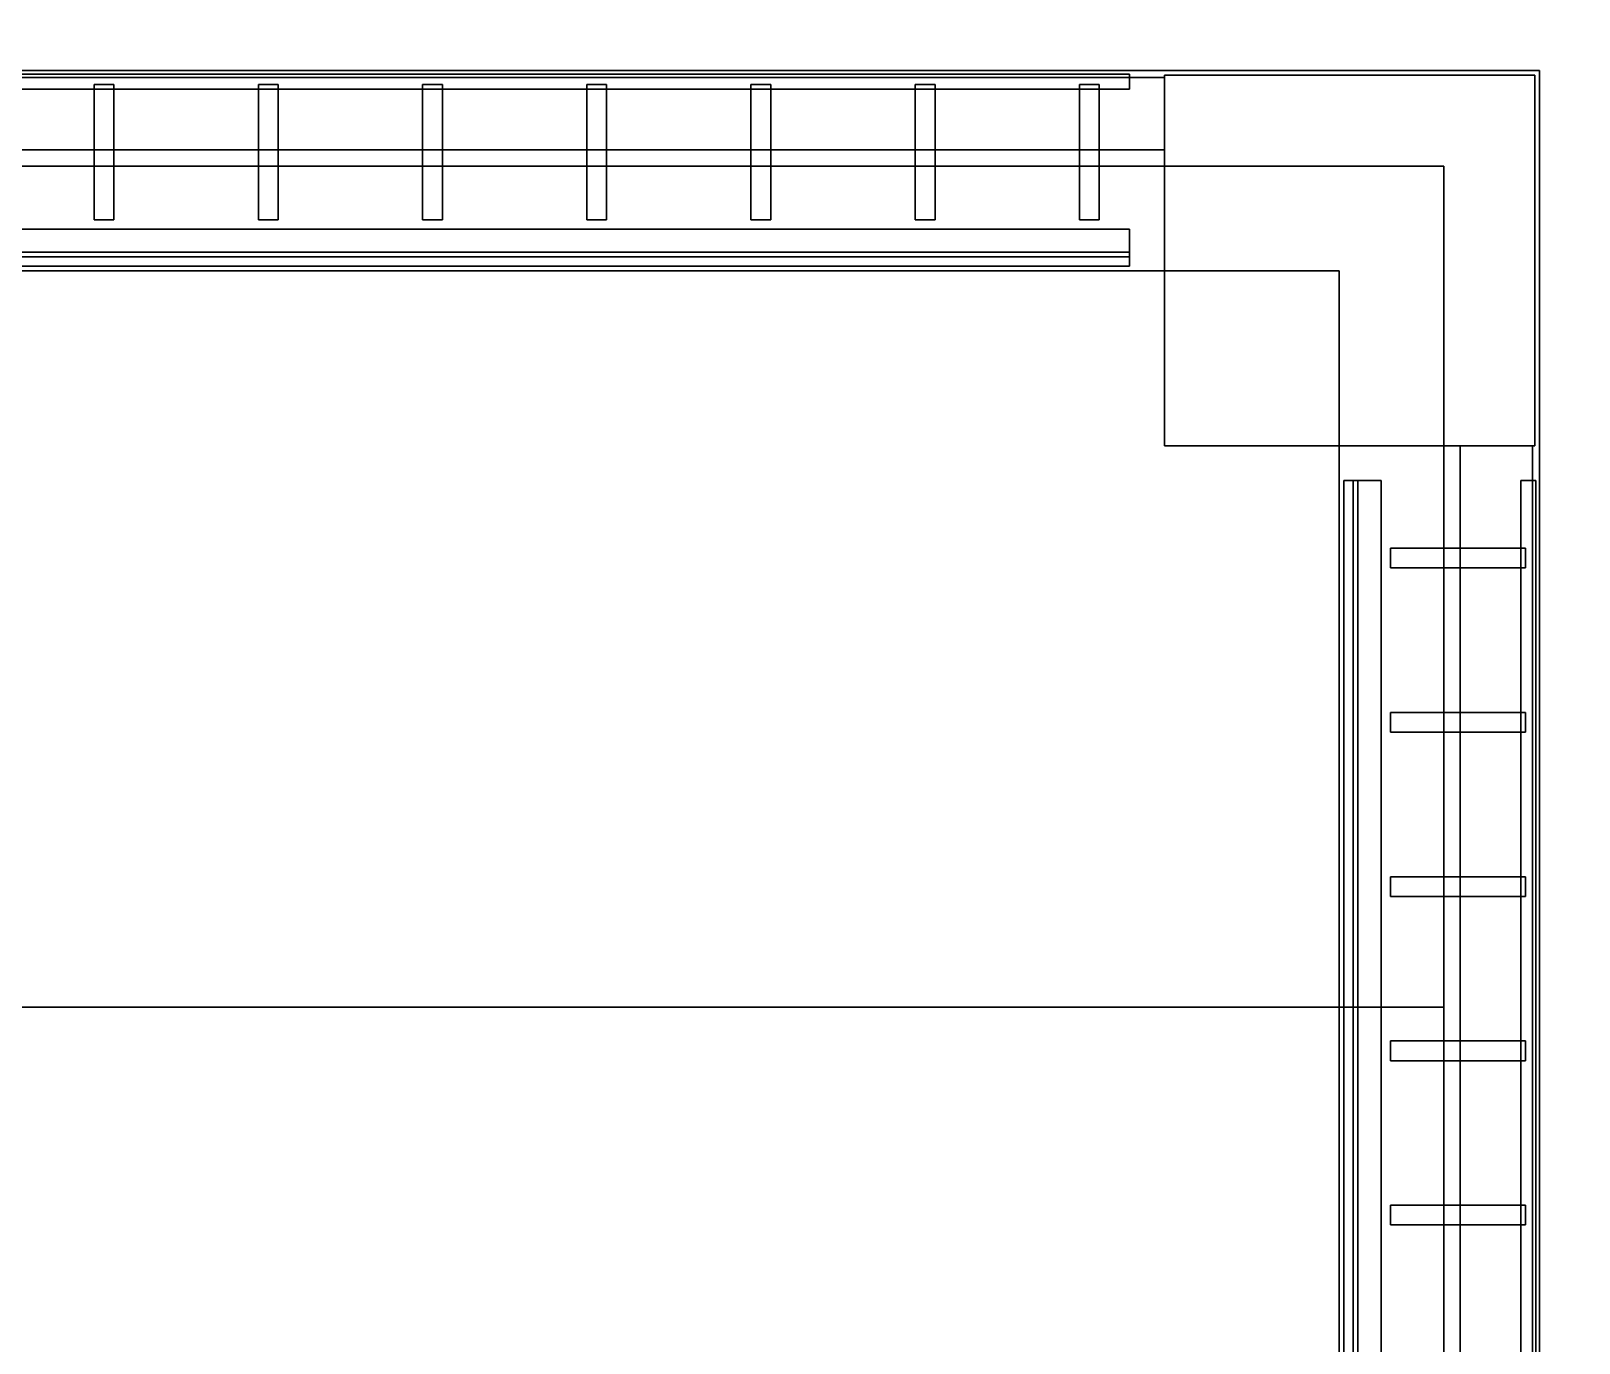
# Model space of a CAD drawing. Header units: metres. Extents: x -0.1 to 82.2, y -0.1 to 82.7.
# Drawn here: x 57.58 to 64.23, y 66.1 to 71.73 of the extents above; entities that cross this region are included whole.
import ezdxf

# ---------------------------------------------------------------- set-up
doc = ezdxf.new("R2010")
doc.units = ezdxf.units.M
for name, color, linetype in [('Floor_Plates', 7, 'CONTINUOUS'), ('Podium_Fins', 7, 'CONTINUOUS'), ('Podium_Glazing', 7, 'CONTINUOUS'), ('Podium_Terrace', 7, 'CONTINUOUS'), ('Podium_Walls', 7, 'CONTINUOUS'), ('Site_Plaza', 7, 'CONTINUOUS')]:
    doc.layers.add(name, color=color, linetype=linetype)

msp = doc.modelspace()

# ---------------------------------------------------------------- linework, layer by layer
at = {"layer": 'Floor_Plates'}
for points in [[(18.8, 26.8, 4.72), (18.8, 70.7, 4.72), (63.2, 70.7, 4.72), (63.2, 26.8, 4.72)], [(18.8, 26.8, 5), (63.2, 26.8, 5), (63.2, 70.7, 5), (18.8, 70.7, 5)], [(18.8, 70.7, 4.72), (18.8, 70.7, 5), (63.2, 70.7, 5), (63.2, 70.7, 4.72)], [(18.8, 26.8, 8.92), (18.8, 70.7, 8.92), (63.2, 70.7, 8.92), (63.2, 26.8, 8.92)], [(18.8, 26.8, 9.2), (63.2, 26.8, 9.2), (63.2, 70.7, 9.2), (18.8, 70.7, 9.2)], [(18.8, 70.7, 8.92), (18.8, 70.7, 9.2), (63.2, 70.7, 9.2), (63.2, 70.7, 8.92)], [(18.8, 26.8, 13.12), (18.8, 70.7, 13.12), (63.2, 70.7, 13.12), (63.2, 26.8, 13.12)], [(18.8, 26.8, 13.4), (63.2, 26.8, 13.4), (63.2, 70.7, 13.4), (18.8, 70.7, 13.4)], [(18.8, 70.7, 13.12), (18.8, 70.7, 13.4), (63.2, 70.7, 13.4), (63.2, 70.7, 13.12)], [(63.2, 26.8, 4.72), (63.2, 70.7, 4.72), (63.2, 70.7, 5), (63.2, 26.8, 5)], [(63.2, 26.8, 8.92), (63.2, 70.7, 8.92), (63.2, 70.7, 9.2), (63.2, 26.8, 9.2)], [(63.2, 26.8, 13.12), (63.2, 70.7, 13.12), (63.2, 70.7, 13.4), (63.2, 26.8, 13.4)]]:
    msp.add_3dface(points, dxfattribs=at)
at = {"layer": 'Podium_Fins'}
for points in [[(62.3, 71.545, 4.965), (19.7, 71.545, 4.965), (19.7, 71.545, 5.035), (62.3, 71.545, 5.035)], [(62.3, 71.48, 4.965), (19.7, 71.48, 4.965), (19.7, 71.545, 4.965), (62.3, 71.545, 4.965)], [(62.3, 71.48, 5.035), (62.3, 71.545, 5.035), (19.7, 71.545, 5.035), (19.7, 71.48, 5.035)], [(62.3, 71.545, 9.165), (19.7, 71.545, 9.165), (19.7, 71.545, 9.235), (62.3, 71.545, 9.235)], [(62.3, 71.48, 9.165), (19.7, 71.48, 9.165), (19.7, 71.545, 9.165), (62.3, 71.545, 9.165)], [(62.3, 71.48, 9.235), (62.3, 71.545, 9.235), (19.7, 71.545, 9.235), (19.7, 71.48, 9.235)], [(62.3, 71.545, 13.365), (19.7, 71.545, 13.365), (19.7, 71.545, 13.435), (62.3, 71.545, 13.435)], [(62.3, 71.48, 13.365), (19.7, 71.48, 13.365), (19.7, 71.545, 13.365), (62.3, 71.545, 13.365)], [(62.3, 71.48, 13.435), (62.3, 71.545, 13.435), (19.7, 71.545, 13.435), (19.7, 71.48, 13.435)], [(62.3, 71.48, 4.965), (62.3, 71.545, 4.965), (62.3, 71.545, 5.035), (62.3, 71.48, 5.035)], [(62.3, 71.48, 9.165), (62.3, 71.545, 9.165), (62.3, 71.545, 9.235), (62.3, 71.48, 9.235)], [(62.3, 71.48, 13.365), (62.3, 71.545, 13.365), (62.3, 71.545, 13.435), (62.3, 71.48, 13.435)], [(62.3, 71.48, 4.965), (62.3, 71.48, 5.035), (19.7, 71.48, 5.035), (19.7, 71.48, 4.965)], [(62.3, 71.48, 9.165), (62.3, 71.48, 9.235), (19.7, 71.48, 9.235), (19.7, 71.48, 9.165)], [(62.3, 71.48, 13.365), (62.3, 71.48, 13.435), (19.7, 71.48, 13.435), (19.7, 71.48, 13.365)], [(57.94, 71.5, 0.28), (57.855, 71.5, 0.28), (57.855, 71.5, 5.18), (57.94, 71.5, 5.18)], [(57.855, 70.92, 0.28), (57.855, 70.92, 5.18), (57.855, 71.5, 5.18), (57.855, 71.5, 0.28)], [(57.94, 70.92, 0.28), (57.855, 70.92, 0.28), (57.855, 71.5, 0.28), (57.94, 71.5, 0.28)], [(57.94, 70.92, 5.18), (57.94, 71.5, 5.18), (57.855, 71.5, 5.18), (57.855, 70.92, 5.18)], [(57.94, 71.5, 5.28), (57.855, 71.5, 5.28), (57.855, 71.5, 9.38), (57.94, 71.5, 9.38)], [(57.855, 70.92, 5.28), (57.855, 70.92, 9.38), (57.855, 71.5, 9.38), (57.855, 71.5, 5.28)], [(57.94, 70.92, 5.28), (57.855, 70.92, 5.28), (57.855, 71.5, 5.28), (57.94, 71.5, 5.28)], [(57.94, 70.92, 9.38), (57.94, 71.5, 9.38), (57.855, 71.5, 9.38), (57.855, 70.92, 9.38)], [(57.94, 71.5, 9.48), (57.855, 71.5, 9.48), (57.855, 71.5, 13.58), (57.94, 71.5, 13.58)], [(57.855, 70.92, 9.48), (57.855, 70.92, 13.58), (57.855, 71.5, 13.58), (57.855, 71.5, 9.48)], [(57.94, 70.92, 9.48), (57.855, 70.92, 9.48), (57.855, 71.5, 9.48), (57.94, 71.5, 9.48)], [(57.94, 70.92, 13.58), (57.94, 71.5, 13.58), (57.855, 71.5, 13.58), (57.855, 70.92, 13.58)], [(57.94, 71.5, 13.68), (57.855, 71.5, 13.68), (57.855, 71.5, 17.43), (57.94, 71.5, 17.43)], [(57.855, 70.92, 13.68), (57.855, 70.92, 17.43), (57.855, 71.5, 17.43), (57.855, 71.5, 13.68)], [(57.94, 70.92, 13.68), (57.855, 70.92, 13.68), (57.855, 71.5, 13.68), (57.94, 71.5, 13.68)], [(57.94, 70.92, 17.43), (57.94, 71.5, 17.43), (57.855, 71.5, 17.43), (57.855, 70.92, 17.43)], [(57.94, 70.92, 0.28), (57.94, 71.5, 0.28), (57.94, 71.5, 5.18), (57.94, 70.92, 5.18)], [(57.94, 70.92, 5.28), (57.94, 71.5, 5.28), (57.94, 71.5, 9.38), (57.94, 70.92, 9.38)], [(57.94, 70.92, 9.48), (57.94, 71.5, 9.48), (57.94, 71.5, 13.58), (57.94, 70.92, 13.58)], [(57.94, 70.92, 13.68), (57.94, 71.5, 13.68), (57.94, 71.5, 17.43), (57.94, 70.92, 17.43)], [(58.645, 71.5, 0.28), (58.56, 71.5, 0.28), (58.56, 71.5, 5.18), (58.645, 71.5, 5.18)], [(58.56, 70.92, 0.28), (58.56, 70.92, 5.18), (58.56, 71.5, 5.18), (58.56, 71.5, 0.28)], [(58.645, 70.92, 0.28), (58.56, 70.92, 0.28), (58.56, 71.5, 0.28), (58.645, 71.5, 0.28)], [(58.645, 70.92, 5.18), (58.645, 71.5, 5.18), (58.56, 71.5, 5.18), (58.56, 70.92, 5.18)], [(58.645, 71.5, 5.28), (58.56, 71.5, 5.28), (58.56, 71.5, 9.38), (58.645, 71.5, 9.38)], [(58.56, 70.92, 5.28), (58.56, 70.92, 9.38), (58.56, 71.5, 9.38), (58.56, 71.5, 5.28)], [(58.645, 70.92, 5.28), (58.56, 70.92, 5.28), (58.56, 71.5, 5.28), (58.645, 71.5, 5.28)], [(58.645, 70.92, 9.38), (58.645, 71.5, 9.38), (58.56, 71.5, 9.38), (58.56, 70.92, 9.38)], [(58.645, 71.5, 9.48), (58.56, 71.5, 9.48), (58.56, 71.5, 13.58), (58.645, 71.5, 13.58)], [(58.56, 70.92, 9.48), (58.56, 70.92, 13.58), (58.56, 71.5, 13.58), (58.56, 71.5, 9.48)], [(58.645, 70.92, 9.48), (58.56, 70.92, 9.48), (58.56, 71.5, 9.48), (58.645, 71.5, 9.48)], [(58.645, 70.92, 13.58), (58.645, 71.5, 13.58), (58.56, 71.5, 13.58), (58.56, 70.92, 13.58)], [(58.645, 71.5, 13.68), (58.56, 71.5, 13.68), (58.56, 71.5, 17.43), (58.645, 71.5, 17.43)], [(58.56, 70.92, 13.68), (58.56, 70.92, 17.43), (58.56, 71.5, 17.43), (58.56, 71.5, 13.68)], [(58.645, 70.92, 13.68), (58.56, 70.92, 13.68), (58.56, 71.5, 13.68), (58.645, 71.5, 13.68)], [(58.645, 70.92, 17.43), (58.645, 71.5, 17.43), (58.56, 71.5, 17.43), (58.56, 70.92, 17.43)], [(58.645, 70.92, 0.28), (58.645, 71.5, 0.28), (58.645, 71.5, 5.18), (58.645, 70.92, 5.18)], [(58.645, 70.92, 5.28), (58.645, 71.5, 5.28), (58.645, 71.5, 9.38), (58.645, 70.92, 9.38)], [(58.645, 70.92, 9.48), (58.645, 71.5, 9.48), (58.645, 71.5, 13.58), (58.645, 70.92, 13.58)], [(58.645, 70.92, 13.68), (58.645, 71.5, 13.68), (58.645, 71.5, 17.43), (58.645, 70.92, 17.43)], [(59.35, 71.5, 0.28), (59.265, 71.5, 0.28), (59.265, 71.5, 5.18), (59.35, 71.5, 5.18)], [(59.265, 70.92, 0.28), (59.265, 70.92, 5.18), (59.265, 71.5, 5.18), (59.265, 71.5, 0.28)], [(59.35, 70.92, 0.28), (59.265, 70.92, 0.28), (59.265, 71.5, 0.28), (59.35, 71.5, 0.28)], [(59.35, 70.92, 5.18), (59.35, 71.5, 5.18), (59.265, 71.5, 5.18), (59.265, 70.92, 5.18)], [(59.35, 71.5, 5.28), (59.265, 71.5, 5.28), (59.265, 71.5, 9.38), (59.35, 71.5, 9.38)], [(59.265, 70.92, 5.28), (59.265, 70.92, 9.38), (59.265, 71.5, 9.38), (59.265, 71.5, 5.28)], [(59.35, 70.92, 5.28), (59.265, 70.92, 5.28), (59.265, 71.5, 5.28), (59.35, 71.5, 5.28)], [(59.35, 70.92, 9.38), (59.35, 71.5, 9.38), (59.265, 71.5, 9.38), (59.265, 70.92, 9.38)], [(59.35, 71.5, 9.48), (59.265, 71.5, 9.48), (59.265, 71.5, 13.58), (59.35, 71.5, 13.58)], [(59.265, 70.92, 9.48), (59.265, 70.92, 13.58), (59.265, 71.5, 13.58), (59.265, 71.5, 9.48)], [(59.35, 70.92, 9.48), (59.265, 70.92, 9.48), (59.265, 71.5, 9.48), (59.35, 71.5, 9.48)], [(59.35, 70.92, 13.58), (59.35, 71.5, 13.58), (59.265, 71.5, 13.58), (59.265, 70.92, 13.58)], [(59.35, 71.5, 13.68), (59.265, 71.5, 13.68), (59.265, 71.5, 17.43), (59.35, 71.5, 17.43)], [(59.265, 70.92, 13.68), (59.265, 70.92, 17.43), (59.265, 71.5, 17.43), (59.265, 71.5, 13.68)], [(59.35, 70.92, 13.68), (59.265, 70.92, 13.68), (59.265, 71.5, 13.68), (59.35, 71.5, 13.68)], [(59.35, 70.92, 17.43), (59.35, 71.5, 17.43), (59.265, 71.5, 17.43), (59.265, 70.92, 17.43)], [(59.35, 70.92, 0.28), (59.35, 71.5, 0.28), (59.35, 71.5, 5.18), (59.35, 70.92, 5.18)], [(59.35, 70.92, 5.28), (59.35, 71.5, 5.28), (59.35, 71.5, 9.38), (59.35, 70.92, 9.38)], [(59.35, 70.92, 9.48), (59.35, 71.5, 9.48), (59.35, 71.5, 13.58), (59.35, 70.92, 13.58)], [(59.35, 70.92, 13.68), (59.35, 71.5, 13.68), (59.35, 71.5, 17.43), (59.35, 70.92, 17.43)], [(60.055, 71.5, 0.28), (59.97, 71.5, 0.28), (59.97, 71.5, 5.18), (60.055, 71.5, 5.18)], [(59.97, 70.92, 0.28), (59.97, 70.92, 5.18), (59.97, 71.5, 5.18), (59.97, 71.5, 0.28)], [(60.055, 70.92, 0.28), (59.97, 70.92, 0.28), (59.97, 71.5, 0.28), (60.055, 71.5, 0.28)], [(60.055, 70.92, 5.18), (60.055, 71.5, 5.18), (59.97, 71.5, 5.18), (59.97, 70.92, 5.18)], [(60.055, 71.5, 5.28), (59.97, 71.5, 5.28), (59.97, 71.5, 9.38), (60.055, 71.5, 9.38)], [(59.97, 70.92, 5.28), (59.97, 70.92, 9.38), (59.97, 71.5, 9.38), (59.97, 71.5, 5.28)], [(60.055, 70.92, 5.28), (59.97, 70.92, 5.28), (59.97, 71.5, 5.28), (60.055, 71.5, 5.28)], [(60.055, 70.92, 9.38), (60.055, 71.5, 9.38), (59.97, 71.5, 9.38), (59.97, 70.92, 9.38)], [(60.055, 71.5, 9.48), (59.97, 71.5, 9.48), (59.97, 71.5, 13.58), (60.055, 71.5, 13.58)], [(59.97, 70.92, 9.48), (59.97, 70.92, 13.58), (59.97, 71.5, 13.58), (59.97, 71.5, 9.48)], [(60.055, 70.92, 9.48), (59.97, 70.92, 9.48), (59.97, 71.5, 9.48), (60.055, 71.5, 9.48)], [(60.055, 70.92, 13.58), (60.055, 71.5, 13.58), (59.97, 71.5, 13.58), (59.97, 70.92, 13.58)], [(60.055, 71.5, 13.68), (59.97, 71.5, 13.68), (59.97, 71.5, 17.43), (60.055, 71.5, 17.43)], [(59.97, 70.92, 13.68), (59.97, 70.92, 17.43), (59.97, 71.5, 17.43), (59.97, 71.5, 13.68)], [(60.055, 70.92, 13.68), (59.97, 70.92, 13.68), (59.97, 71.5, 13.68), (60.055, 71.5, 13.68)], [(60.055, 70.92, 17.43), (60.055, 71.5, 17.43), (59.97, 71.5, 17.43), (59.97, 70.92, 17.43)], [(60.055, 70.92, 0.28), (60.055, 71.5, 0.28), (60.055, 71.5, 5.18), (60.055, 70.92, 5.18)], [(60.055, 70.92, 5.28), (60.055, 71.5, 5.28), (60.055, 71.5, 9.38), (60.055, 70.92, 9.38)], [(60.055, 70.92, 9.48), (60.055, 71.5, 9.48), (60.055, 71.5, 13.58), (60.055, 70.92, 13.58)], [(60.055, 70.92, 13.68), (60.055, 71.5, 13.68), (60.055, 71.5, 17.43), (60.055, 70.92, 17.43)], [(60.76, 71.5, 0.28), (60.675, 71.5, 0.28), (60.675, 71.5, 5.18), (60.76, 71.5, 5.18)], [(60.675, 70.92, 0.28), (60.675, 70.92, 5.18), (60.675, 71.5, 5.18), (60.675, 71.5, 0.28)], [(60.76, 70.92, 0.28), (60.675, 70.92, 0.28), (60.675, 71.5, 0.28), (60.76, 71.5, 0.28)], [(60.76, 70.92, 5.18), (60.76, 71.5, 5.18), (60.675, 71.5, 5.18), (60.675, 70.92, 5.18)], [(60.76, 71.5, 5.28), (60.675, 71.5, 5.28), (60.675, 71.5, 9.38), (60.76, 71.5, 9.38)], [(60.675, 70.92, 5.28), (60.675, 70.92, 9.38), (60.675, 71.5, 9.38), (60.675, 71.5, 5.28)], [(60.76, 70.92, 5.28), (60.675, 70.92, 5.28), (60.675, 71.5, 5.28), (60.76, 71.5, 5.28)], [(60.76, 70.92, 9.38), (60.76, 71.5, 9.38), (60.675, 71.5, 9.38), (60.675, 70.92, 9.38)], [(60.76, 71.5, 9.48), (60.675, 71.5, 9.48), (60.675, 71.5, 13.58), (60.76, 71.5, 13.58)], [(60.675, 70.92, 9.48), (60.675, 70.92, 13.58), (60.675, 71.5, 13.58), (60.675, 71.5, 9.48)], [(60.76, 70.92, 9.48), (60.675, 70.92, 9.48), (60.675, 71.5, 9.48), (60.76, 71.5, 9.48)], [(60.76, 70.92, 13.58), (60.76, 71.5, 13.58), (60.675, 71.5, 13.58), (60.675, 70.92, 13.58)], [(60.76, 71.5, 13.68), (60.675, 71.5, 13.68), (60.675, 71.5, 17.43), (60.76, 71.5, 17.43)], [(60.675, 70.92, 13.68), (60.675, 70.92, 17.43), (60.675, 71.5, 17.43), (60.675, 71.5, 13.68)], [(60.76, 70.92, 13.68), (60.675, 70.92, 13.68), (60.675, 71.5, 13.68), (60.76, 71.5, 13.68)], [(60.76, 70.92, 17.43), (60.76, 71.5, 17.43), (60.675, 71.5, 17.43), (60.675, 70.92, 17.43)], [(60.76, 70.92, 0.28), (60.76, 71.5, 0.28), (60.76, 71.5, 5.18), (60.76, 70.92, 5.18)], [(60.76, 70.92, 5.28), (60.76, 71.5, 5.28), (60.76, 71.5, 9.38), (60.76, 70.92, 9.38)], [(60.76, 70.92, 9.48), (60.76, 71.5, 9.48), (60.76, 71.5, 13.58), (60.76, 70.92, 13.58)], [(60.76, 70.92, 13.68), (60.76, 71.5, 13.68), (60.76, 71.5, 17.43), (60.76, 70.92, 17.43)], [(61.465, 71.5, 0.28), (61.38, 71.5, 0.28), (61.38, 71.5, 5.18), (61.465, 71.5, 5.18)], [(61.38, 70.92, 0.28), (61.38, 70.92, 5.18), (61.38, 71.5, 5.18), (61.38, 71.5, 0.28)], [(61.465, 70.92, 0.28), (61.38, 70.92, 0.28), (61.38, 71.5, 0.28), (61.465, 71.5, 0.28)], [(61.465, 70.92, 5.18), (61.465, 71.5, 5.18), (61.38, 71.5, 5.18), (61.38, 70.92, 5.18)], [(61.465, 71.5, 5.28), (61.38, 71.5, 5.28), (61.38, 71.5, 9.38), (61.465, 71.5, 9.38)], [(61.38, 70.92, 5.28), (61.38, 70.92, 9.38), (61.38, 71.5, 9.38), (61.38, 71.5, 5.28)], [(61.465, 70.92, 5.28), (61.38, 70.92, 5.28), (61.38, 71.5, 5.28), (61.465, 71.5, 5.28)], [(61.465, 70.92, 9.38), (61.465, 71.5, 9.38), (61.38, 71.5, 9.38), (61.38, 70.92, 9.38)], [(61.465, 71.5, 9.48), (61.38, 71.5, 9.48), (61.38, 71.5, 13.58), (61.465, 71.5, 13.58)], [(61.38, 70.92, 9.48), (61.38, 70.92, 13.58), (61.38, 71.5, 13.58), (61.38, 71.5, 9.48)], [(61.465, 70.92, 9.48), (61.38, 70.92, 9.48), (61.38, 71.5, 9.48), (61.465, 71.5, 9.48)], [(61.465, 70.92, 13.58), (61.465, 71.5, 13.58), (61.38, 71.5, 13.58), (61.38, 70.92, 13.58)], [(61.465, 71.5, 13.68), (61.38, 71.5, 13.68), (61.38, 71.5, 17.43), (61.465, 71.5, 17.43)], [(61.38, 70.92, 13.68), (61.38, 70.92, 17.43), (61.38, 71.5, 17.43), (61.38, 71.5, 13.68)], [(61.465, 70.92, 13.68), (61.38, 70.92, 13.68), (61.38, 71.5, 13.68), (61.465, 71.5, 13.68)], [(61.465, 70.92, 17.43), (61.465, 71.5, 17.43), (61.38, 71.5, 17.43), (61.38, 70.92, 17.43)], [(61.465, 70.92, 0.28), (61.465, 71.5, 0.28), (61.465, 71.5, 5.18), (61.465, 70.92, 5.18)], [(61.465, 70.92, 5.28), (61.465, 71.5, 5.28), (61.465, 71.5, 9.38), (61.465, 70.92, 9.38)], [(61.465, 70.92, 9.48), (61.465, 71.5, 9.48), (61.465, 71.5, 13.58), (61.465, 70.92, 13.58)], [(61.465, 70.92, 13.68), (61.465, 71.5, 13.68), (61.465, 71.5, 17.43), (61.465, 70.92, 17.43)], [(62.17, 71.5, 0.28), (62.085, 71.5, 0.28), (62.085, 71.5, 5.18), (62.17, 71.5, 5.18)], [(62.085, 70.92, 0.28), (62.085, 70.92, 5.18), (62.085, 71.5, 5.18), (62.085, 71.5, 0.28)], [(62.17, 70.92, 0.28), (62.085, 70.92, 0.28), (62.085, 71.5, 0.28), (62.17, 71.5, 0.28)], [(62.17, 70.92, 5.18), (62.17, 71.5, 5.18), (62.085, 71.5, 5.18), (62.085, 70.92, 5.18)], [(62.17, 71.5, 5.28), (62.085, 71.5, 5.28), (62.085, 71.5, 9.38), (62.17, 71.5, 9.38)], [(62.085, 70.92, 5.28), (62.085, 70.92, 9.38), (62.085, 71.5, 9.38), (62.085, 71.5, 5.28)], [(62.17, 70.92, 5.28), (62.085, 70.92, 5.28), (62.085, 71.5, 5.28), (62.17, 71.5, 5.28)], [(62.17, 70.92, 9.38), (62.17, 71.5, 9.38), (62.085, 71.5, 9.38), (62.085, 70.92, 9.38)], [(62.17, 71.5, 9.48), (62.085, 71.5, 9.48), (62.085, 71.5, 13.58), (62.17, 71.5, 13.58)], [(62.085, 70.92, 9.48), (62.085, 70.92, 13.58), (62.085, 71.5, 13.58), (62.085, 71.5, 9.48)], [(62.17, 70.92, 9.48), (62.085, 70.92, 9.48), (62.085, 71.5, 9.48), (62.17, 71.5, 9.48)], [(62.17, 70.92, 13.58), (62.17, 71.5, 13.58), (62.085, 71.5, 13.58), (62.085, 70.92, 13.58)], [(62.17, 71.5, 13.68), (62.085, 71.5, 13.68), (62.085, 71.5, 17.43), (62.17, 71.5, 17.43)], [(62.085, 70.92, 13.68), (62.085, 70.92, 17.43), (62.085, 71.5, 17.43), (62.085, 71.5, 13.68)], [(62.17, 70.92, 13.68), (62.085, 70.92, 13.68), (62.085, 71.5, 13.68), (62.17, 71.5, 13.68)], [(62.17, 70.92, 17.43), (62.17, 71.5, 17.43), (62.085, 71.5, 17.43), (62.085, 70.92, 17.43)], [(62.17, 70.92, 0.28), (62.17, 71.5, 0.28), (62.17, 71.5, 5.18), (62.17, 70.92, 5.18)], [(62.17, 70.92, 5.28), (62.17, 71.5, 5.28), (62.17, 71.5, 9.38), (62.17, 70.92, 9.38)], [(62.17, 70.92, 9.48), (62.17, 71.5, 9.48), (62.17, 71.5, 13.58), (62.17, 70.92, 13.58)], [(62.17, 70.92, 13.68), (62.17, 71.5, 13.68), (62.17, 71.5, 17.43), (62.17, 70.92, 17.43)], [(57.94, 70.92, 0.28), (57.94, 70.92, 5.18), (57.855, 70.92, 5.18), (57.855, 70.92, 0.28)], [(57.94, 70.92, 5.28), (57.94, 70.92, 9.38), (57.855, 70.92, 9.38), (57.855, 70.92, 5.28)], [(57.94, 70.92, 9.48), (57.94, 70.92, 13.58), (57.855, 70.92, 13.58), (57.855, 70.92, 9.48)], [(57.94, 70.92, 13.68), (57.94, 70.92, 17.43), (57.855, 70.92, 17.43), (57.855, 70.92, 13.68)], [(58.645, 70.92, 0.28), (58.645, 70.92, 5.18), (58.56, 70.92, 5.18), (58.56, 70.92, 0.28)], [(58.645, 70.92, 5.28), (58.645, 70.92, 9.38), (58.56, 70.92, 9.38), (58.56, 70.92, 5.28)], [(58.645, 70.92, 9.48), (58.645, 70.92, 13.58), (58.56, 70.92, 13.58), (58.56, 70.92, 9.48)], [(58.645, 70.92, 13.68), (58.645, 70.92, 17.43), (58.56, 70.92, 17.43), (58.56, 70.92, 13.68)], [(59.35, 70.92, 0.28), (59.35, 70.92, 5.18), (59.265, 70.92, 5.18), (59.265, 70.92, 0.28)], [(59.35, 70.92, 5.28), (59.35, 70.92, 9.38), (59.265, 70.92, 9.38), (59.265, 70.92, 5.28)], [(59.35, 70.92, 9.48), (59.35, 70.92, 13.58), (59.265, 70.92, 13.58), (59.265, 70.92, 9.48)], [(59.35, 70.92, 13.68), (59.35, 70.92, 17.43), (59.265, 70.92, 17.43), (59.265, 70.92, 13.68)], [(60.055, 70.92, 0.28), (60.055, 70.92, 5.18), (59.97, 70.92, 5.18), (59.97, 70.92, 0.28)], [(60.055, 70.92, 5.28), (60.055, 70.92, 9.38), (59.97, 70.92, 9.38), (59.97, 70.92, 5.28)], [(60.055, 70.92, 9.48), (60.055, 70.92, 13.58), (59.97, 70.92, 13.58), (59.97, 70.92, 9.48)], [(60.055, 70.92, 13.68), (60.055, 70.92, 17.43), (59.97, 70.92, 17.43), (59.97, 70.92, 13.68)], [(60.76, 70.92, 0.28), (60.76, 70.92, 5.18), (60.675, 70.92, 5.18), (60.675, 70.92, 0.28)], [(60.76, 70.92, 5.28), (60.76, 70.92, 9.38), (60.675, 70.92, 9.38), (60.675, 70.92, 5.28)], [(60.76, 70.92, 9.48), (60.76, 70.92, 13.58), (60.675, 70.92, 13.58), (60.675, 70.92, 9.48)], [(60.76, 70.92, 13.68), (60.76, 70.92, 17.43), (60.675, 70.92, 17.43), (60.675, 70.92, 13.68)], [(61.465, 70.92, 0.28), (61.465, 70.92, 5.18), (61.38, 70.92, 5.18), (61.38, 70.92, 0.28)], [(61.465, 70.92, 5.28), (61.465, 70.92, 9.38), (61.38, 70.92, 9.38), (61.38, 70.92, 5.28)], [(61.465, 70.92, 9.48), (61.465, 70.92, 13.58), (61.38, 70.92, 13.58), (61.38, 70.92, 9.48)], [(61.465, 70.92, 13.68), (61.465, 70.92, 17.43), (61.38, 70.92, 17.43), (61.38, 70.92, 13.68)], [(62.17, 70.92, 0.28), (62.17, 70.92, 5.18), (62.085, 70.92, 5.18), (62.085, 70.92, 0.28)], [(62.17, 70.92, 5.28), (62.17, 70.92, 9.38), (62.085, 70.92, 9.38), (62.085, 70.92, 5.28)], [(62.17, 70.92, 9.48), (62.17, 70.92, 13.58), (62.085, 70.92, 13.58), (62.085, 70.92, 9.48)], [(62.17, 70.92, 13.68), (62.17, 70.92, 17.43), (62.085, 70.92, 17.43), (62.085, 70.92, 13.68)], [(63.98, 27.7, 4.965), (63.98, 27.7, 5.035), (63.98, 69.8, 5.035), (63.98, 69.8, 4.965)], [(63.98, 69.8, 4.965), (63.98, 69.8, 5.035), (64.045, 69.8, 5.035), (64.045, 69.8, 4.965)], [(63.98, 27.7, 4.965), (63.98, 69.8, 4.965), (64.045, 69.8, 4.965), (64.045, 27.7, 4.965)], [(63.98, 27.7, 5.035), (64.045, 27.7, 5.035), (64.045, 69.8, 5.035), (63.98, 69.8, 5.035)], [(63.98, 27.7, 9.165), (63.98, 27.7, 9.235), (63.98, 69.8, 9.235), (63.98, 69.8, 9.165)], [(63.98, 69.8, 9.165), (63.98, 69.8, 9.235), (64.045, 69.8, 9.235), (64.045, 69.8, 9.165)], [(63.98, 27.7, 9.165), (63.98, 69.8, 9.165), (64.045, 69.8, 9.165), (64.045, 27.7, 9.165)], [(63.98, 27.7, 9.235), (64.045, 27.7, 9.235), (64.045, 69.8, 9.235), (63.98, 69.8, 9.235)], [(63.98, 27.7, 13.365), (63.98, 27.7, 13.435), (63.98, 69.8, 13.435), (63.98, 69.8, 13.365)], [(63.98, 69.8, 13.365), (63.98, 69.8, 13.435), (64.045, 69.8, 13.435), (64.045, 69.8, 13.365)], [(63.98, 27.7, 13.365), (63.98, 69.8, 13.365), (64.045, 69.8, 13.365), (64.045, 27.7, 13.365)], [(63.98, 27.7, 13.435), (64.045, 27.7, 13.435), (64.045, 69.8, 13.435), (63.98, 69.8, 13.435)], [(64.045, 27.7, 4.965), (64.045, 69.8, 4.965), (64.045, 69.8, 5.035), (64.045, 27.7, 5.035)], [(64.045, 27.7, 9.165), (64.045, 69.8, 9.165), (64.045, 69.8, 9.235), (64.045, 27.7, 9.235)], [(64.045, 27.7, 13.365), (64.045, 69.8, 13.365), (64.045, 69.8, 13.435), (64.045, 27.7, 13.435)], [(63.42, 69.425, 0.28), (63.42, 69.425, 5.18), (63.42, 69.51, 5.18), (63.42, 69.51, 0.28)], [(63.42, 69.51, 0.28), (63.42, 69.51, 5.18), (64, 69.51, 5.18), (64, 69.51, 0.28)], [(63.42, 69.425, 0.28), (63.42, 69.51, 0.28), (64, 69.51, 0.28), (64, 69.425, 0.28)], [(63.42, 69.425, 5.18), (64, 69.425, 5.18), (64, 69.51, 5.18), (63.42, 69.51, 5.18)], [(63.42, 69.425, 5.28), (63.42, 69.425, 9.38), (63.42, 69.51, 9.38), (63.42, 69.51, 5.28)], [(63.42, 69.51, 5.28), (63.42, 69.51, 9.38), (64, 69.51, 9.38), (64, 69.51, 5.28)], [(63.42, 69.425, 5.28), (63.42, 69.51, 5.28), (64, 69.51, 5.28), (64, 69.425, 5.28)], [(63.42, 69.425, 9.38), (64, 69.425, 9.38), (64, 69.51, 9.38), (63.42, 69.51, 9.38)], [(63.42, 69.425, 9.48), (63.42, 69.425, 13.58), (63.42, 69.51, 13.58), (63.42, 69.51, 9.48)], [(63.42, 69.51, 9.48), (63.42, 69.51, 13.58), (64, 69.51, 13.58), (64, 69.51, 9.48)], [(63.42, 69.425, 9.48), (63.42, 69.51, 9.48), (64, 69.51, 9.48), (64, 69.425, 9.48)], [(63.42, 69.425, 13.58), (64, 69.425, 13.58), (64, 69.51, 13.58), (63.42, 69.51, 13.58)], [(63.42, 69.425, 13.68), (63.42, 69.425, 17.43), (63.42, 69.51, 17.43), (63.42, 69.51, 13.68)], [(63.42, 69.51, 13.68), (63.42, 69.51, 17.43), (64, 69.51, 17.43), (64, 69.51, 13.68)], [(63.42, 69.425, 13.68), (63.42, 69.51, 13.68), (64, 69.51, 13.68), (64, 69.425, 13.68)], [(63.42, 69.425, 17.43), (64, 69.425, 17.43), (64, 69.51, 17.43), (63.42, 69.51, 17.43)], [(64, 69.425, 0.28), (64, 69.51, 0.28), (64, 69.51, 5.18), (64, 69.425, 5.18)], [(64, 69.425, 5.28), (64, 69.51, 5.28), (64, 69.51, 9.38), (64, 69.425, 9.38)], [(64, 69.425, 9.48), (64, 69.51, 9.48), (64, 69.51, 13.58), (64, 69.425, 13.58)], [(64, 69.425, 13.68), (64, 69.51, 13.68), (64, 69.51, 17.43), (64, 69.425, 17.43)], [(63.42, 69.425, 0.28), (64, 69.425, 0.28), (64, 69.425, 5.18), (63.42, 69.425, 5.18)], [(63.42, 69.425, 5.28), (64, 69.425, 5.28), (64, 69.425, 9.38), (63.42, 69.425, 9.38)], [(63.42, 69.425, 9.48), (64, 69.425, 9.48), (64, 69.425, 13.58), (63.42, 69.425, 13.58)], [(63.42, 69.425, 13.68), (64, 69.425, 13.68), (64, 69.425, 17.43), (63.42, 69.425, 17.43)], [(63.42, 68.72, 0.28), (63.42, 68.72, 5.18), (63.42, 68.805, 5.18), (63.42, 68.805, 0.28)], [(63.42, 68.805, 0.28), (63.42, 68.805, 5.18), (64, 68.805, 5.18), (64, 68.805, 0.28)], [(63.42, 68.72, 0.28), (63.42, 68.805, 0.28), (64, 68.805, 0.28), (64, 68.72, 0.28)], [(63.42, 68.72, 5.18), (64, 68.72, 5.18), (64, 68.805, 5.18), (63.42, 68.805, 5.18)], [(63.42, 68.72, 5.28), (63.42, 68.72, 9.38), (63.42, 68.805, 9.38), (63.42, 68.805, 5.28)], [(63.42, 68.805, 5.28), (63.42, 68.805, 9.38), (64, 68.805, 9.38), (64, 68.805, 5.28)], [(63.42, 68.72, 5.28), (63.42, 68.805, 5.28), (64, 68.805, 5.28), (64, 68.72, 5.28)], [(63.42, 68.72, 9.38), (64, 68.72, 9.38), (64, 68.805, 9.38), (63.42, 68.805, 9.38)], [(63.42, 68.72, 9.48), (63.42, 68.72, 13.58), (63.42, 68.805, 13.58), (63.42, 68.805, 9.48)], [(63.42, 68.805, 9.48), (63.42, 68.805, 13.58), (64, 68.805, 13.58), (64, 68.805, 9.48)], [(63.42, 68.72, 9.48), (63.42, 68.805, 9.48), (64, 68.805, 9.48), (64, 68.72, 9.48)], [(63.42, 68.72, 13.58), (64, 68.72, 13.58), (64, 68.805, 13.58), (63.42, 68.805, 13.58)], [(63.42, 68.72, 13.68), (63.42, 68.72, 17.43), (63.42, 68.805, 17.43), (63.42, 68.805, 13.68)], [(63.42, 68.805, 13.68), (63.42, 68.805, 17.43), (64, 68.805, 17.43), (64, 68.805, 13.68)], [(63.42, 68.72, 13.68), (63.42, 68.805, 13.68), (64, 68.805, 13.68), (64, 68.72, 13.68)], [(63.42, 68.72, 17.43), (64, 68.72, 17.43), (64, 68.805, 17.43), (63.42, 68.805, 17.43)], [(64, 68.72, 0.28), (64, 68.805, 0.28), (64, 68.805, 5.18), (64, 68.72, 5.18)], [(64, 68.72, 5.28), (64, 68.805, 5.28), (64, 68.805, 9.38), (64, 68.72, 9.38)], [(64, 68.72, 9.48), (64, 68.805, 9.48), (64, 68.805, 13.58), (64, 68.72, 13.58)], [(64, 68.72, 13.68), (64, 68.805, 13.68), (64, 68.805, 17.43), (64, 68.72, 17.43)], [(63.42, 68.72, 0.28), (64, 68.72, 0.28), (64, 68.72, 5.18), (63.42, 68.72, 5.18)], [(63.42, 68.72, 5.28), (64, 68.72, 5.28), (64, 68.72, 9.38), (63.42, 68.72, 9.38)], [(63.42, 68.72, 9.48), (64, 68.72, 9.48), (64, 68.72, 13.58), (63.42, 68.72, 13.58)], [(63.42, 68.72, 13.68), (64, 68.72, 13.68), (64, 68.72, 17.43), (63.42, 68.72, 17.43)], [(63.42, 68.015, 0.28), (63.42, 68.015, 5.18), (63.42, 68.1, 5.18), (63.42, 68.1, 0.28)], [(63.42, 68.1, 0.28), (63.42, 68.1, 5.18), (64, 68.1, 5.18), (64, 68.1, 0.28)], [(63.42, 68.015, 0.28), (63.42, 68.1, 0.28), (64, 68.1, 0.28), (64, 68.015, 0.28)], [(63.42, 68.015, 5.18), (64, 68.015, 5.18), (64, 68.1, 5.18), (63.42, 68.1, 5.18)], [(63.42, 68.015, 5.28), (63.42, 68.015, 9.38), (63.42, 68.1, 9.38), (63.42, 68.1, 5.28)], [(63.42, 68.1, 5.28), (63.42, 68.1, 9.38), (64, 68.1, 9.38), (64, 68.1, 5.28)], [(63.42, 68.015, 5.28), (63.42, 68.1, 5.28), (64, 68.1, 5.28), (64, 68.015, 5.28)], [(63.42, 68.015, 9.38), (64, 68.015, 9.38), (64, 68.1, 9.38), (63.42, 68.1, 9.38)], [(63.42, 68.015, 9.48), (63.42, 68.015, 13.58), (63.42, 68.1, 13.58), (63.42, 68.1, 9.48)], [(63.42, 68.1, 9.48), (63.42, 68.1, 13.58), (64, 68.1, 13.58), (64, 68.1, 9.48)], [(63.42, 68.015, 9.48), (63.42, 68.1, 9.48), (64, 68.1, 9.48), (64, 68.015, 9.48)], [(63.42, 68.015, 13.58), (64, 68.015, 13.58), (64, 68.1, 13.58), (63.42, 68.1, 13.58)], [(63.42, 68.015, 13.68), (63.42, 68.015, 17.43), (63.42, 68.1, 17.43), (63.42, 68.1, 13.68)], [(63.42, 68.1, 13.68), (63.42, 68.1, 17.43), (64, 68.1, 17.43), (64, 68.1, 13.68)], [(63.42, 68.015, 13.68), (63.42, 68.1, 13.68), (64, 68.1, 13.68), (64, 68.015, 13.68)], [(63.42, 68.015, 17.43), (64, 68.015, 17.43), (64, 68.1, 17.43), (63.42, 68.1, 17.43)], [(64, 68.015, 0.28), (64, 68.1, 0.28), (64, 68.1, 5.18), (64, 68.015, 5.18)], [(64, 68.015, 5.28), (64, 68.1, 5.28), (64, 68.1, 9.38), (64, 68.015, 9.38)], [(64, 68.015, 9.48), (64, 68.1, 9.48), (64, 68.1, 13.58), (64, 68.015, 13.58)], [(64, 68.015, 13.68), (64, 68.1, 13.68), (64, 68.1, 17.43), (64, 68.015, 17.43)], [(63.42, 68.015, 0.28), (64, 68.015, 0.28), (64, 68.015, 5.18), (63.42, 68.015, 5.18)], [(63.42, 68.015, 5.28), (64, 68.015, 5.28), (64, 68.015, 9.38), (63.42, 68.015, 9.38)], [(63.42, 68.015, 9.48), (64, 68.015, 9.48), (64, 68.015, 13.58), (63.42, 68.015, 13.58)], [(63.42, 68.015, 13.68), (64, 68.015, 13.68), (64, 68.015, 17.43), (63.42, 68.015, 17.43)], [(63.42, 67.31, 0.28), (63.42, 67.31, 5.18), (63.42, 67.395, 5.18), (63.42, 67.395, 0.28)], [(63.42, 67.395, 0.28), (63.42, 67.395, 5.18), (64, 67.395, 5.18), (64, 67.395, 0.28)], [(63.42, 67.31, 0.28), (63.42, 67.395, 0.28), (64, 67.395, 0.28), (64, 67.31, 0.28)], [(63.42, 67.31, 5.18), (64, 67.31, 5.18), (64, 67.395, 5.18), (63.42, 67.395, 5.18)], [(63.42, 67.31, 5.28), (63.42, 67.31, 9.38), (63.42, 67.395, 9.38), (63.42, 67.395, 5.28)], [(63.42, 67.395, 5.28), (63.42, 67.395, 9.38), (64, 67.395, 9.38), (64, 67.395, 5.28)], [(63.42, 67.31, 5.28), (63.42, 67.395, 5.28), (64, 67.395, 5.28), (64, 67.31, 5.28)], [(63.42, 67.31, 9.38), (64, 67.31, 9.38), (64, 67.395, 9.38), (63.42, 67.395, 9.38)], [(63.42, 67.31, 9.48), (63.42, 67.31, 13.58), (63.42, 67.395, 13.58), (63.42, 67.395, 9.48)], [(63.42, 67.395, 9.48), (63.42, 67.395, 13.58), (64, 67.395, 13.58), (64, 67.395, 9.48)], [(63.42, 67.31, 9.48), (63.42, 67.395, 9.48), (64, 67.395, 9.48), (64, 67.31, 9.48)], [(63.42, 67.31, 13.58), (64, 67.31, 13.58), (64, 67.395, 13.58), (63.42, 67.395, 13.58)], [(63.42, 67.31, 13.68), (63.42, 67.31, 17.43), (63.42, 67.395, 17.43), (63.42, 67.395, 13.68)], [(63.42, 67.395, 13.68), (63.42, 67.395, 17.43), (64, 67.395, 17.43), (64, 67.395, 13.68)], [(63.42, 67.31, 13.68), (63.42, 67.395, 13.68), (64, 67.395, 13.68), (64, 67.31, 13.68)], [(63.42, 67.31, 17.43), (64, 67.31, 17.43), (64, 67.395, 17.43), (63.42, 67.395, 17.43)], [(64, 67.31, 0.28), (64, 67.395, 0.28), (64, 67.395, 5.18), (64, 67.31, 5.18)], [(64, 67.31, 5.28), (64, 67.395, 5.28), (64, 67.395, 9.38), (64, 67.31, 9.38)], [(64, 67.31, 9.48), (64, 67.395, 9.48), (64, 67.395, 13.58), (64, 67.31, 13.58)], [(64, 67.31, 13.68), (64, 67.395, 13.68), (64, 67.395, 17.43), (64, 67.31, 17.43)], [(63.42, 67.31, 0.28), (64, 67.31, 0.28), (64, 67.31, 5.18), (63.42, 67.31, 5.18)], [(63.42, 67.31, 5.28), (64, 67.31, 5.28), (64, 67.31, 9.38), (63.42, 67.31, 9.38)], [(63.42, 67.31, 9.48), (64, 67.31, 9.48), (64, 67.31, 13.58), (63.42, 67.31, 13.58)], [(63.42, 67.31, 13.68), (64, 67.31, 13.68), (64, 67.31, 17.43), (63.42, 67.31, 17.43)], [(63.42, 66.605, 0.28), (63.42, 66.605, 5.18), (63.42, 66.69, 5.18), (63.42, 66.69, 0.28)], [(63.42, 66.69, 0.28), (63.42, 66.69, 5.18), (64, 66.69, 5.18), (64, 66.69, 0.28)], [(63.42, 66.605, 0.28), (63.42, 66.69, 0.28), (64, 66.69, 0.28), (64, 66.605, 0.28)], [(63.42, 66.605, 5.18), (64, 66.605, 5.18), (64, 66.69, 5.18), (63.42, 66.69, 5.18)], [(63.42, 66.605, 5.28), (63.42, 66.605, 9.38), (63.42, 66.69, 9.38), (63.42, 66.69, 5.28)], [(63.42, 66.69, 5.28), (63.42, 66.69, 9.38), (64, 66.69, 9.38), (64, 66.69, 5.28)], [(63.42, 66.605, 5.28), (63.42, 66.69, 5.28), (64, 66.69, 5.28), (64, 66.605, 5.28)], [(63.42, 66.605, 9.38), (64, 66.605, 9.38), (64, 66.69, 9.38), (63.42, 66.69, 9.38)], [(63.42, 66.605, 9.48), (63.42, 66.605, 13.58), (63.42, 66.69, 13.58), (63.42, 66.69, 9.48)], [(63.42, 66.69, 9.48), (63.42, 66.69, 13.58), (64, 66.69, 13.58), (64, 66.69, 9.48)], [(63.42, 66.605, 9.48), (63.42, 66.69, 9.48), (64, 66.69, 9.48), (64, 66.605, 9.48)], [(63.42, 66.605, 13.58), (64, 66.605, 13.58), (64, 66.69, 13.58), (63.42, 66.69, 13.58)], [(63.42, 66.605, 13.68), (63.42, 66.605, 17.43), (63.42, 66.69, 17.43), (63.42, 66.69, 13.68)], [(63.42, 66.69, 13.68), (63.42, 66.69, 17.43), (64, 66.69, 17.43), (64, 66.69, 13.68)], [(63.42, 66.605, 13.68), (63.42, 66.69, 13.68), (64, 66.69, 13.68), (64, 66.605, 13.68)], [(63.42, 66.605, 17.43), (64, 66.605, 17.43), (64, 66.69, 17.43), (63.42, 66.69, 17.43)], [(64, 66.605, 0.28), (64, 66.69, 0.28), (64, 66.69, 5.18), (64, 66.605, 5.18)], [(64, 66.605, 5.28), (64, 66.69, 5.28), (64, 66.69, 9.38), (64, 66.605, 9.38)], [(64, 66.605, 9.48), (64, 66.69, 9.48), (64, 66.69, 13.58), (64, 66.605, 13.58)], [(64, 66.605, 13.68), (64, 66.69, 13.68), (64, 66.69, 17.43), (64, 66.605, 17.43)], [(63.42, 66.605, 0.28), (64, 66.605, 0.28), (64, 66.605, 5.18), (63.42, 66.605, 5.18)], [(63.42, 66.605, 5.28), (64, 66.605, 5.28), (64, 66.605, 9.38), (63.42, 66.605, 9.38)], [(63.42, 66.605, 9.48), (64, 66.605, 9.48), (64, 66.605, 13.58), (63.42, 66.605, 13.58)], [(63.42, 66.605, 13.68), (64, 66.605, 13.68), (64, 66.605, 17.43), (63.42, 66.605, 17.43)]]:
    msp.add_3dface(points, dxfattribs=at)
at = {"layer": 'Podium_Glazing'}
for points in [[(62.3, 70.78, 0.22), (19.7, 70.78, 0.22), (19.7, 70.78, 17.2), (62.3, 70.78, 17.2)], [(62.3, 70.76, 0.22), (19.7, 70.76, 0.22), (19.7, 70.78, 0.22), (62.3, 70.78, 0.22)], [(62.3, 70.76, 17.2), (62.3, 70.78, 17.2), (19.7, 70.78, 17.2), (19.7, 70.76, 17.2)], [(62.3, 70.76, 0.22), (62.3, 70.76, 17.2), (19.7, 70.76, 17.2), (19.7, 70.76, 0.22)], [(62.3, 70.76, 0.22), (62.3, 70.78, 0.22), (62.3, 70.78, 17.2), (62.3, 70.76, 17.2)], [(63.26, 27.7, 0.22), (63.26, 27.7, 17.2), (63.26, 69.8, 17.2), (63.26, 69.8, 0.22)], [(63.26, 69.8, 0.22), (63.26, 69.8, 17.2), (63.28, 69.8, 17.2), (63.28, 69.8, 0.22)], [(63.26, 27.7, 0.22), (63.26, 69.8, 0.22), (63.28, 69.8, 0.22), (63.28, 27.7, 0.22)], [(63.26, 27.7, 17.2), (63.28, 27.7, 17.2), (63.28, 69.8, 17.2), (63.26, 69.8, 17.2)], [(63.28, 27.7, 0.22), (63.28, 69.8, 0.22), (63.28, 69.8, 17.2), (63.28, 27.7, 17.2)]]:
    msp.add_3dface(points, dxfattribs=at)
at = {"layer": 'Podium_Terrace'}
for points in [[(18.35, 67.54, 17.601), (18.35, 71.15, 17.601), (63.65, 71.15, 17.601), (63.65, 67.54, 17.601)], [(18.35, 67.54, 17.655), (63.65, 67.54, 17.655), (63.65, 71.15, 17.655), (18.35, 71.15, 17.655)], [(18.35, 71.15, 17.601), (18.35, 71.15, 17.655), (63.65, 71.15, 17.655), (63.65, 71.15, 17.601)], [(63.65, 67.54, 17.601), (63.65, 71.15, 17.601), (63.65, 71.15, 17.655), (63.65, 67.54, 17.655)], [(18.35, 67.54, 17.601), (63.65, 67.54, 17.601), (63.65, 67.54, 17.655), (18.35, 67.54, 17.655)], [(57.04, 35.46, 17.601), (57.04, 67.54, 17.601), (63.65, 67.54, 17.601), (63.65, 35.46, 17.601)], [(57.04, 35.46, 17.655), (63.65, 35.46, 17.655), (63.65, 67.54, 17.655), (57.04, 67.54, 17.655)], [(57.04, 67.54, 17.601), (57.04, 67.54, 17.655), (63.65, 67.54, 17.655), (63.65, 67.54, 17.601)], [(63.65, 35.46, 17.601), (63.65, 67.54, 17.601), (63.65, 67.54, 17.655), (63.65, 35.46, 17.655)]]:
    msp.add_3dface(points, dxfattribs=at)
at = {"layer": 'Podium_Walls'}
for points in [[(17.94, 25.94, 17.2), (17.94, 71.56, 17.2), (64.06, 71.56, 17.2), (64.06, 25.94, 17.2)], [(17.94, 25.94, 17.6), (64.06, 25.94, 17.6), (64.06, 71.56, 17.6), (17.94, 71.56, 17.6)], [(17.94, 71.56, 17.2), (17.94, 71.56, 17.6), (64.06, 71.56, 17.6), (64.06, 71.56, 17.2)], [(19.55, 71.22), (19.55, 71.53), (62.45, 71.53), (62.45, 71.22)], [(19.55, 71.22, 0.22), (62.45, 71.22, 0.22), (62.45, 71.53, 0.22), (19.55, 71.53, 0.22)], [(19.55, 71.53), (19.55, 71.53, 0.22), (62.45, 71.53, 0.22), (62.45, 71.53)], [(62.45, 69.95), (62.45, 71.54), (64.04, 71.54), (64.04, 69.95)], [(62.45, 69.95, 17.6), (64.04, 69.95, 17.6), (64.04, 71.54, 17.6), (62.45, 71.54, 17.6)], [(62.45, 69.95), (62.45, 69.95, 17.6), (62.45, 71.54, 17.6), (62.45, 71.54)], [(62.45, 71.54), (62.45, 71.54, 17.6), (64.04, 71.54, 17.6), (64.04, 71.54)], [(62.45, 71.22), (62.45, 71.53), (62.45, 71.53, 0.22), (62.45, 71.22, 0.22)], [(64.04, 69.95), (64.04, 71.54), (64.04, 71.54, 17.6), (64.04, 69.95, 17.6)], [(64.06, 25.94, 17.2), (64.06, 71.56, 17.2), (64.06, 71.56, 17.6), (64.06, 25.94, 17.6)], [(19.55, 71.22), (62.45, 71.22), (62.45, 71.22, 0.22), (19.55, 71.22, 0.22)], [(62.3, 70.88, 4.91), (19.7, 70.88, 4.91), (19.7, 70.88, 5.09), (62.3, 70.88, 5.09)], [(62.3, 70.72, 4.91), (19.7, 70.72, 4.91), (19.7, 70.88, 4.91), (62.3, 70.88, 4.91)], [(62.3, 70.72, 5.09), (62.3, 70.88, 5.09), (19.7, 70.88, 5.09), (19.7, 70.72, 5.09)], [(62.3, 70.88, 9.11), (19.7, 70.88, 9.11), (19.7, 70.88, 9.29), (62.3, 70.88, 9.29)], [(62.3, 70.72, 9.11), (19.7, 70.72, 9.11), (19.7, 70.88, 9.11), (62.3, 70.88, 9.11)], [(62.3, 70.72, 9.29), (62.3, 70.88, 9.29), (19.7, 70.88, 9.29), (19.7, 70.72, 9.29)], [(62.3, 70.88, 13.31), (19.7, 70.88, 13.31), (19.7, 70.88, 13.49), (62.3, 70.88, 13.49)], [(62.3, 70.72, 13.31), (19.7, 70.72, 13.31), (19.7, 70.88, 13.31), (62.3, 70.88, 13.31)], [(62.3, 70.72, 13.49), (62.3, 70.88, 13.49), (19.7, 70.88, 13.49), (19.7, 70.72, 13.49)], [(62.3, 70.72, 4.91), (62.3, 70.88, 4.91), (62.3, 70.88, 5.09), (62.3, 70.72, 5.09)], [(62.3, 70.72, 9.11), (62.3, 70.88, 9.11), (62.3, 70.88, 9.29), (62.3, 70.72, 9.29)], [(62.3, 70.72, 13.31), (62.3, 70.88, 13.31), (62.3, 70.88, 13.49), (62.3, 70.72, 13.49)], [(62.3, 70.72, 4.91), (62.3, 70.72, 5.09), (19.7, 70.72, 5.09), (19.7, 70.72, 4.91)], [(62.3, 70.72, 9.11), (62.3, 70.72, 9.29), (19.7, 70.72, 9.29), (19.7, 70.72, 9.11)], [(62.3, 70.72, 13.31), (62.3, 70.72, 13.49), (19.7, 70.72, 13.49), (19.7, 70.72, 13.31)], [(62.45, 69.95), (64.04, 69.95), (64.04, 69.95, 17.6), (62.45, 69.95, 17.6)], [(63.72, 27.55), (63.72, 69.95), (64.03, 69.95), (64.03, 27.55)], [(63.72, 27.55, 0.22), (64.03, 27.55, 0.22), (64.03, 69.95, 0.22), (63.72, 69.95, 0.22)], [(63.72, 27.55), (63.72, 27.55, 0.22), (63.72, 69.95, 0.22), (63.72, 69.95)], [(63.72, 69.95), (63.72, 69.95, 0.22), (64.03, 69.95, 0.22), (64.03, 69.95)], [(64.03, 27.55), (64.03, 69.95), (64.03, 69.95, 0.22), (64.03, 27.55, 0.22)], [(63.22, 27.7, 4.91), (63.22, 27.7, 5.09), (63.22, 69.8, 5.09), (63.22, 69.8, 4.91)], [(63.22, 69.8, 4.91), (63.22, 69.8, 5.09), (63.38, 69.8, 5.09), (63.38, 69.8, 4.91)], [(63.22, 27.7, 4.91), (63.22, 69.8, 4.91), (63.38, 69.8, 4.91), (63.38, 27.7, 4.91)], [(63.22, 27.7, 5.09), (63.38, 27.7, 5.09), (63.38, 69.8, 5.09), (63.22, 69.8, 5.09)], [(63.22, 27.7, 9.11), (63.22, 27.7, 9.29), (63.22, 69.8, 9.29), (63.22, 69.8, 9.11)], [(63.22, 69.8, 9.11), (63.22, 69.8, 9.29), (63.38, 69.8, 9.29), (63.38, 69.8, 9.11)], [(63.22, 27.7, 9.11), (63.22, 69.8, 9.11), (63.38, 69.8, 9.11), (63.38, 27.7, 9.11)], [(63.22, 27.7, 9.29), (63.38, 27.7, 9.29), (63.38, 69.8, 9.29), (63.22, 69.8, 9.29)], [(63.22, 27.7, 13.31), (63.22, 27.7, 13.49), (63.22, 69.8, 13.49), (63.22, 69.8, 13.31)], [(63.22, 69.8, 13.31), (63.22, 69.8, 13.49), (63.38, 69.8, 13.49), (63.38, 69.8, 13.31)], [(63.22, 27.7, 13.31), (63.22, 69.8, 13.31), (63.38, 69.8, 13.31), (63.38, 27.7, 13.31)], [(63.22, 27.7, 13.49), (63.38, 27.7, 13.49), (63.38, 69.8, 13.49), (63.22, 69.8, 13.49)], [(63.38, 27.7, 4.91), (63.38, 69.8, 4.91), (63.38, 69.8, 5.09), (63.38, 27.7, 5.09)], [(63.38, 27.7, 9.11), (63.38, 69.8, 9.11), (63.38, 69.8, 9.29), (63.38, 27.7, 9.29)], [(63.38, 27.7, 13.31), (63.38, 69.8, 13.31), (63.38, 69.8, 13.49), (63.38, 27.7, 13.49)]]:
    msp.add_3dface(points, dxfattribs=at)
at = {"layer": 'Site_Plaza'}
for points in [[(-0.15, -0.15, -0.18), (-0.15, 82.65, -0.18), (82.15, 82.65, -0.18), (82.15, -0.15, -0.18)], [(-0.15, -0.15, -0.02), (82.15, -0.15, -0.02), (82.15, 82.65, -0.02), (-0.15, 82.65, -0.02)], [(0, 0, -0.6), (0, 82.5, -0.6), (82, 82.5, -0.6), (82, 0, -0.6)], [(0, 0), (82, 0), (82, 82.5), (0, 82.5)]]:
    msp.add_3dface(points, dxfattribs=at)

doc.saveas('drawing.dxf')
